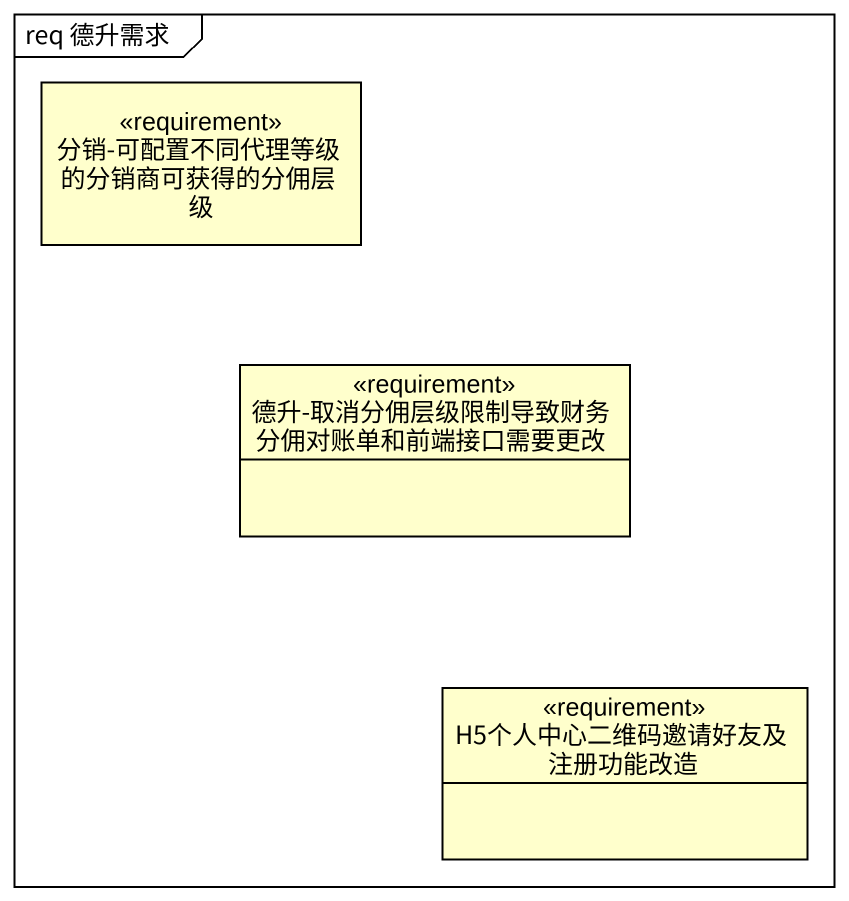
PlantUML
@startuml
mainframe req 德升需求
hide circle
hide empty members
class "分销-可配置不同代理等级的分销商可获得的分佣层级" as 分销_可配置不同代理等级的分销商可获得的分佣层级 <<requirement>>
class "德升-取消分佣层级限制导致财务分佣对账单和前端接口需要更改" as 德升_取消分佣层级限制导致财务分佣对账单和前端接口需要更 <<requirement>>
class H5个人中心二维码邀请好友及注册功能改造 <<requirement>>
@enduml
